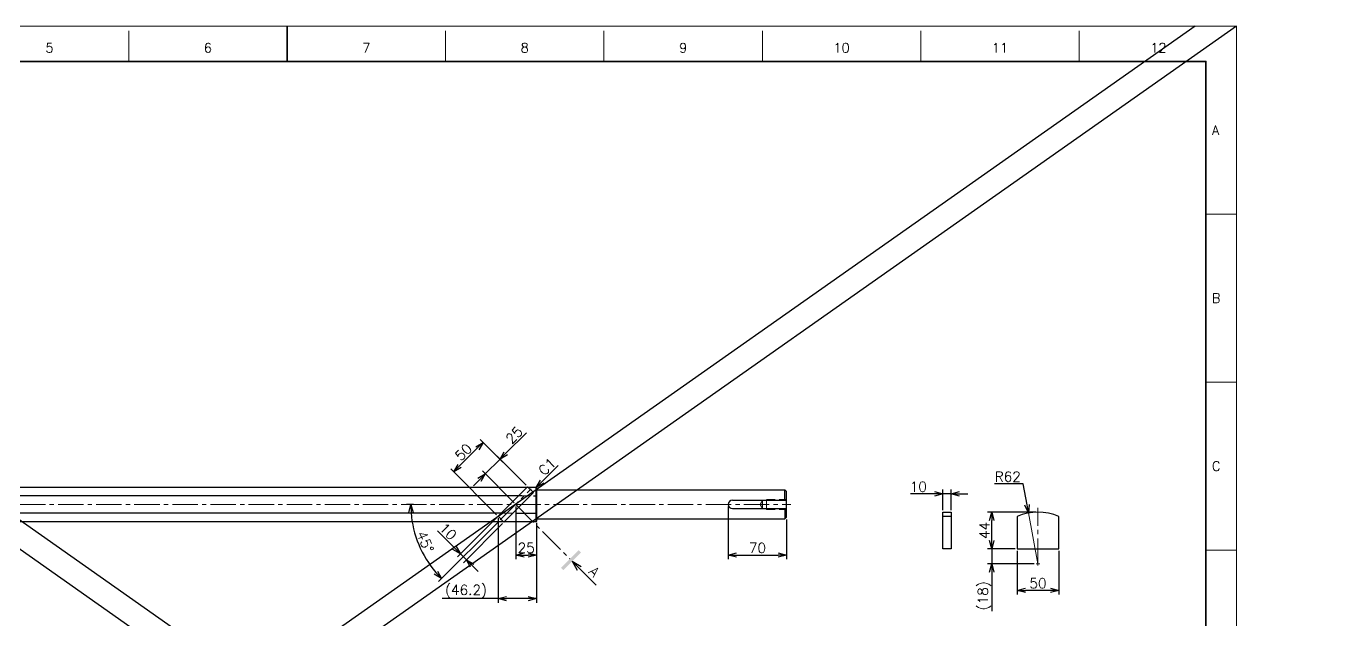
# Model space of a CAD drawing. Header units: millimetres. Extents: x 0 to 4931, y -34 to 1655.
# Drawn here: x 900 to 2465, y 943 to 1655 of the extents above; entities that cross this region are included whole.
import ezdxf
from ezdxf import colors
from ezdxf.entities.mleader import LeaderData, LeaderLine
from ezdxf.enums import TextEntityAlignment as Align
from ezdxf.math import Vec2, Vec3

# ---------------------------------------------------------------- set-up
doc = ezdxf.new("R2010")
doc.units = ezdxf.units.MM
doc.header["$LTSCALE"] = 1.6
doc.header["$PDMODE"] = 99
doc.header["$PDSIZE"] = 1
doc.linetypes.add('CENTER2', pattern=[28.575, 19.05, -3.175, 3.175, -3.175])
doc.linetypes.add('HIDDEN', pattern=[9.525, 6.35, -3.175])
for name, color, linetype, lineweight in [('04_HIDDEN', 2, 'HIDDEN', 13), ('05_CENTER', 4, 'CENTER2', 13), ('08_DIM', 3, 'Continuous', 13), ('90_FRAME', 5, 'Continuous', 35)]:
    doc.layers.add(name, color=color, linetype=linetype, lineweight=lineweight)
doc.layers.add('91_BLANK', color=5, linetype='Continuous', lineweight=0, plot=False)
doc.styles.add('KSS_TXT', font='txt.shx', dxfattribs={"bigfont": 'extfont2.shx'})
doc.styles.get("Standard").update_dxf_attribs({"font": 'txt.shx', "bigfont": 'extfont2.shx'})
doc.dimstyles.new('KSS_DIM', dxfattribs={"dimscale": 4, "dimtxt": 3, "dimasz": 2.5, "dimexe": 1.25, "dimexo": 0.625, "dimtad": 1, "dimdsep": 46, "dimtxsty": 'KSS_TXT', "dimblk": 'OPEN30', "dimcen": 0, "dimazin": 2, "dimtfac": 0.75, "dimtmove": 0, "dimatfit": 3, "dimldrblk": 'OPEN30', "dimfxl": 1.25, "dimtolj": 1, "dimarcsym": 0})
doc.dimstyles.new('KSS_DIM$4', dxfattribs={"dimscale": 4, "dimtxt": 3, "dimasz": 2.5, "dimexe": 1.25, "dimexo": 0.625, "dimtad": 1, "dimtih": 1, "dimtoh": 1, "dimdsep": 46, "dimtxsty": 'KSS_TXT', "dimblk": 'OPEN30', "dimcen": 0, "dimse1": 1, "dimazin": 2, "dimtfac": 0.75, "dimtofl": 0, "dimtmove": 0, "dimatfit": 3, "dimldrblk": 'OPEN30', "dimfxl": 1.25, "dimtolj": 1, "dimarcsym": 0})

# ---------------------------------------------------------------- blocks, each defined once
blk = doc.blocks.new('_Open30')
at = {"color": 0, "linetype": 'ByBlock', "lineweight": -2}
for p, q in [((-1, 0.27), (0, 0)), ((0, 0), (-1, -0.27)), ((0, 0), (-1, 0))]:
    blk.add_line(p, q, dxfattribs=at)
blk = doc.blocks.new('*D142')
at = {"layer": '08_DIM', "color": 0, "lineweight": -2, "transparency": 16777216}
for p, q in [((1499.6, 1104.2), (1444.6, 1159.2)), ((1419.8, 1127.4), (1441, 1148.6)), ((1464.2, 1068.9), (1409.2, 1123.9))]:
    blk.add_line(p, q, dxfattribs=at)
at = {"layer": 'Defpoints', "color": 0, "transparency": 16777216}
for p in [(1448.1, 1155.7), (1501.4, 1102.5), (1466, 1067.1)]:
    blk.add_point(p, dxfattribs=at)
at = {"layer": '08_DIM', "color": 0, "lineweight": -2, "transparency": 16777216, "xscale": 10, "yscale": 10, "zscale": 10}
for p, rotation in [((1448.1, 1155.7), 44.99999999999954), ((1412.8, 1120.3), 224.9999999999996)]:
    blk.add_blockref('_Open30', p, dxfattribs=dict(at, rotation=rotation))
at = {"layer": '08_DIM', "color": 0, "transparency": 16777216, "insert": (1424.4, 1144), "char_height": 12, "attachment_point": 5, "rotation": 45, "style": 'KSS_TXT'}
blk.add_mtext('\\A1;50', dxfattribs=at)
blk = doc.blocks.new('*D143')
at = {"layer": '08_DIM', "color": 0, "lineweight": -2, "transparency": 16777216}
for p, q in [((1475.4, 1142.6), (1500.1, 1167.3)), ((1450.6, 1117.8), (1468.3, 1135.5)), ((1499.6, 1104.2), (1464.8, 1139)), ((1485.4, 1083), (1447.1, 1121.4)), ((1443.6, 1110.8), (1436.5, 1103.7))]:
    blk.add_line(p, q, dxfattribs=at)
at = {"layer": 'Defpoints', "color": 0, "transparency": 16777216}
for p in [(1468.3, 1135.5), (1501.4, 1102.5), (1487.2, 1081.3)]:
    blk.add_point(p, dxfattribs=at)
at = {"layer": '08_DIM', "color": 0, "lineweight": -2, "transparency": 16777216, "xscale": 10, "yscale": 10, "zscale": 10}
for p, rotation in [((1468.3, 1135.5), 224.9999999999996), ((1450.6, 1117.8), 44.99999999999952)]:
    blk.add_blockref('_Open30', p, dxfattribs=dict(at, rotation=rotation))
at = {"layer": '08_DIM', "color": 0, "transparency": 16777216, "insert": (1485.3, 1164.5), "char_height": 12, "attachment_point": 5, "rotation": 45, "style": 'KSS_TXT'}
blk.add_mtext('\\A1;25', dxfattribs=at)
blk = doc.blocks.new('*D144')
at = {"layer": '08_DIM', "color": 0, "lineweight": -2, "transparency": 16777216}
for p, q in [((1487.2, 1078.8), (1487.2, 1015.5)), ((1512.2, 1059), (1512.2, 1015.5)), ((1497.2, 1020.5), (1502.2, 1020.5))]:
    blk.add_line(p, q, dxfattribs=at)
at = {"layer": 'Defpoints', "color": 0, "transparency": 16777216}
for p in [(1487.2, 1081.3), (1512.2, 1061.5), (1512.2, 1020.5)]:
    blk.add_point(p, dxfattribs=at)
at = {"layer": '08_DIM', "color": 0, "lineweight": -2, "transparency": 16777216, "xscale": 10, "yscale": 10, "zscale": 10, "rotation": 180}
blk.add_blockref('_Open30', (1487.2, 1020.5), dxfattribs=at)
at = {"layer": '08_DIM', "color": 0, "lineweight": -2, "transparency": 16777216, "xscale": 10, "yscale": 10, "zscale": 10}
blk.add_blockref('_Open30', (1512.2, 1020.5), dxfattribs=at)
at = {"layer": '08_DIM', "color": 0, "transparency": 16777216, "insert": (1499.7, 1029), "char_height": 12, "attachment_point": 5, "style": 'KSS_TXT'}
blk.add_mtext('\\A1;25', dxfattribs=at)
blk = doc.blocks.new('*D145')
at = {"layer": '08_DIM', "color": 0, "lineweight": -2, "transparency": 16777216}
for p, q in [((1364.4, 1081.3), (1356.1, 1081.3)), ((1466.9, 1060.9), (1394.5, 988.6))]:
    blk.add_line(p, q, dxfattribs=at)
blk.add_arc((1487.2, 1081.3), 126.1, 184.5453, 220.4547, dxfattribs=at)
at = {"layer": 'Defpoints', "color": 0, "transparency": 16777216}
for p in [(1505.8, 1099.8), (1366.9, 1081.3), (1487.2, 1081.3), (1468.6, 1062.7), (1365.4, 1048.6)]:
    blk.add_point(p, dxfattribs=at)
at = {"layer": '08_DIM', "color": 0, "lineweight": -2, "transparency": 16777216, "xscale": 10, "yscale": 10, "zscale": 10}
for p, rotation in [((1361.1, 1081.3), 92.27262778503167), ((1398.1, 992.1), 312.727372214964)]:
    blk.add_blockref('_Open30', p, dxfattribs=dict(at, rotation=rotation))
at = {"layer": '08_DIM', "color": 0, "transparency": 16777216, "insert": (1378.6, 1036.3), "char_height": 12, "attachment_point": 5, "rotation": 292.5, "style": 'KSS_TXT'}
blk.add_mtext('\\A1;45°', dxfattribs=at)
blk = doc.blocks.new('*D152')
at = {"layer": '08_DIM', "color": 0, "lineweight": -2, "transparency": 16777216}
for p, q in [((2096.1, 1106), (2061.6, 1106)), ((2100.8, 1080.8), (2096.1, 1106))]:
    blk.add_line(p, q, dxfattribs=at)
at = {"layer": 'Defpoints', "color": 0, "transparency": 16777216}
for p in [(2102.6, 1071), (2113.9, 1010)]:
    blk.add_point(p, dxfattribs=at)
at = {"layer": '08_DIM', "color": 0, "lineweight": -2, "transparency": 16777216, "xscale": 10, "yscale": 10, "zscale": 10, "rotation": 280.4755965119956}
blk.add_blockref('_Open30', (2102.6, 1071), dxfattribs=at)
at = {"layer": '08_DIM', "color": 0, "transparency": 16777216, "insert": (2077.6, 1114.5), "char_height": 12, "attachment_point": 5, "style": 'KSS_TXT'}
blk.add_mtext('\\A1;R62', dxfattribs=at)
blk = doc.blocks.new('*D153')
at = {"layer": '08_DIM', "color": 0, "lineweight": -2, "transparency": 16777216}
for p, q in [((2088.9, 1025.5), (2088.9, 973)), ((2138.9, 1025.5), (2138.9, 973)), ((2128.9, 978), (2098.9, 978))]:
    blk.add_line(p, q, dxfattribs=at)
at = {"layer": 'Defpoints', "color": 0, "transparency": 16777216}
for p in [(2088.9, 1028), (2138.9, 1028), (2088.9, 978)]:
    blk.add_point(p, dxfattribs=at)
at = {"layer": '08_DIM', "color": 0, "lineweight": -2, "transparency": 16777216, "xscale": 10, "yscale": 10, "zscale": 10, "rotation": 180}
blk.add_blockref('_Open30', (2088.9, 978), dxfattribs=at)
at = {"layer": '08_DIM', "color": 0, "lineweight": -2, "transparency": 16777216, "xscale": 10, "yscale": 10, "zscale": 10}
blk.add_blockref('_Open30', (2138.9, 978), dxfattribs=at)
at = {"layer": '08_DIM', "color": 0, "transparency": 16777216, "insert": (2113.9, 986.5), "char_height": 12, "attachment_point": 5, "style": 'KSS_TXT'}
blk.add_mtext('\\A1;50', dxfattribs=at)
blk = doc.blocks.new('*D154')
at = {"layer": '08_DIM', "color": 0, "lineweight": -2, "transparency": 16777216}
for p, q in [((2111.4, 1072), (2053.3, 1072)), ((2058.3, 1038), (2058.3, 1062)), ((2086.4, 1028), (2053.3, 1028))]:
    blk.add_line(p, q, dxfattribs=at)
at = {"layer": 'Defpoints', "color": 0, "transparency": 16777216}
for p in [(2058.3, 1072), (2113.9, 1072), (2088.9, 1028)]:
    blk.add_point(p, dxfattribs=at)
at = {"layer": '08_DIM', "color": 0, "lineweight": -2, "transparency": 16777216, "xscale": 10, "yscale": 10, "zscale": 10}
for p, rotation in [((2058.3, 1072), 90), ((2058.3, 1028), 270)]:
    blk.add_blockref('_Open30', p, dxfattribs=dict(at, rotation=rotation))
at = {"layer": '08_DIM', "color": 0, "transparency": 16777216, "insert": (2049.8, 1050), "char_height": 12, "attachment_point": 5, "rotation": 90, "style": 'KSS_TXT'}
blk.add_mtext('\\A1;44', dxfattribs=at)
blk = doc.blocks.new('*D155')
at = {"layer": '08_DIM', "color": 0, "lineweight": -2, "transparency": 16777216}
for p, q in [((2058.3, 1038), (2058.3, 1048)), ((2086.4, 1028), (2053.3, 1028)), ((2058.3, 1028), (2058.3, 1010)), ((2109.2, 1010), (2053.3, 1010)), ((2058.3, 1000), (2058.3, 953))]:
    blk.add_line(p, q, dxfattribs=at)
at = {"layer": 'Defpoints', "color": 0, "transparency": 16777216}
for p in [(2088.9, 1028), (2058.3, 1010), (2111.7, 1010)]:
    blk.add_point(p, dxfattribs=at)
at = {"layer": '08_DIM', "color": 0, "lineweight": -2, "transparency": 16777216, "xscale": 10, "yscale": 10, "zscale": 10}
for p, rotation in [((2058.3, 1028), 270), ((2058.3, 1010), 90)]:
    blk.add_blockref('_Open30', p, dxfattribs=dict(at, rotation=rotation))
at = {"layer": '08_DIM', "color": 0, "transparency": 16777216, "insert": (2049.8, 971.5), "char_height": 12, "attachment_point": 5, "rotation": 90, "style": 'KSS_TXT'}
blk.add_mtext('\\A1;(18)', dxfattribs=at)
blk = doc.blocks.new('*D156')
at = {"layer": '08_DIM', "color": 0, "lineweight": -2, "transparency": 16777216}
for p, q in [((1999.8, 1074.5), (1999.8, 1099)), ((2009.8, 1074.5), (2009.8, 1099)), ((1989.8, 1094), (1960.8, 1094)), ((2009.8, 1094), (1999.8, 1094)), ((2019.8, 1094), (2029.8, 1094))]:
    blk.add_line(p, q, dxfattribs=at)
at = {"layer": 'Defpoints', "color": 0, "transparency": 16777216}
for p in [(1999.8, 1094), (1999.8, 1072), (2009.8, 1072)]:
    blk.add_point(p, dxfattribs=at)
at = {"layer": '08_DIM', "color": 0, "lineweight": -2, "transparency": 16777216, "xscale": 10, "yscale": 10, "zscale": 10}
blk.add_blockref('_Open30', (1999.8, 1094), dxfattribs=at)
at = {"layer": '08_DIM', "color": 0, "lineweight": -2, "transparency": 16777216, "xscale": 10, "yscale": 10, "zscale": 10, "rotation": 180}
blk.add_blockref('_Open30', (2009.8, 1094), dxfattribs=at)
at = {"layer": '08_DIM', "color": 0, "transparency": 16777216, "insert": (1970.3, 1102.5), "char_height": 12, "attachment_point": 5, "style": 'KSS_TXT'}
blk.add_mtext('\\A1;10', dxfattribs=at)
blk = doc.blocks.new('*D160')
at = {"layer": '08_DIM', "color": 0, "lineweight": -2, "transparency": 16777216}
for p, q in [((1742.2, 1078.8), (1742.2, 1015.5)), ((1812.2, 1063.3), (1812.2, 1015.5)), ((1752.2, 1020.5), (1802.2, 1020.5))]:
    blk.add_line(p, q, dxfattribs=at)
at = {"layer": 'Defpoints', "color": 0, "transparency": 16777216}
for p in [(1742.2, 1081.3), (1812.2, 1065.8), (1812.2, 1020.5)]:
    blk.add_point(p, dxfattribs=at)
at = {"layer": '08_DIM', "color": 0, "lineweight": -2, "transparency": 16777216, "xscale": 10, "yscale": 10, "zscale": 10, "rotation": 180}
blk.add_blockref('_Open30', (1742.2, 1020.5), dxfattribs=at)
at = {"layer": '08_DIM', "color": 0, "lineweight": -2, "transparency": 16777216, "xscale": 10, "yscale": 10, "zscale": 10}
blk.add_blockref('_Open30', (1812.2, 1020.5), dxfattribs=at)
at = {"layer": '08_DIM', "color": 0, "transparency": 16777216, "insert": (1777.2, 1029), "char_height": 12, "attachment_point": 5, "style": 'KSS_TXT'}
blk.add_mtext('\\A1;70', dxfattribs=at)
blk = doc.blocks.new('seca08')
for q in [(0, 10.64), (-0.8, 3.5), (0.8, 3.5)]:
    blk.add_line((0, 0.5), q)
blk.add_solid([(-3.76, -0.5), (3.76, -0.5), (-3.76, 0.5), (3.76, 0.5)])
blk.add_attdef('A', text='', height=3, rotation=90).set_placement((-2.5, 7.37), align=Align.MIDDLE)
blk = doc.blocks.new('*D165')
at = {"layer": '08_DIM', "color": 0, "lineweight": -2, "transparency": 16777216}
for p, q in [((1466, 1064.6), (1466, 963.1)), ((1512.2, 1059), (1512.2, 963.1)), ((1466, 968.1), (1399, 968.1)), ((1502.2, 968.1), (1476, 968.1))]:
    blk.add_line(p, q, dxfattribs=at)
at = {"layer": 'Defpoints', "color": 0, "transparency": 16777216}
for p in [(1466, 1067.1), (1512.2, 1061.5), (1466, 968.1)]:
    blk.add_point(p, dxfattribs=at)
at = {"layer": '08_DIM', "color": 0, "lineweight": -2, "transparency": 16777216, "xscale": 10, "yscale": 10, "zscale": 10, "rotation": 180}
blk.add_blockref('_Open30', (1466, 968.1), dxfattribs=at)
at = {"layer": '08_DIM', "color": 0, "lineweight": -2, "transparency": 16777216, "xscale": 10, "yscale": 10, "zscale": 10}
blk.add_blockref('_Open30', (1512.2, 968.1), dxfattribs=at)
at = {"layer": '08_DIM', "color": 0, "transparency": 16777216, "insert": (1427.5, 976.6), "char_height": 12, "attachment_point": 5, "style": 'KSS_TXT'}
blk.add_mtext('\\A1;(46.2)', dxfattribs=at)
blk = doc.blocks.new('*D166')
at = {"layer": '08_DIM', "color": 0, "lineweight": -2, "transparency": 16777216}
for p, q in [((1464.2, 1065.3), (1417.2, 1018.4)), ((1413.7, 1029), (1393.2, 1049.5)), ((1471.3, 1058.3), (1424.3, 1011.3)), ((1427.9, 1014.8), (1420.8, 1021.9)), ((1434.9, 1007.8), (1442, 1000.7))]:
    blk.add_line(p, q, dxfattribs=at)
at = {"layer": 'Defpoints', "color": 0, "transparency": 16777216}
for p in [(1466, 1067.1), (1473.1, 1060), (1420.8, 1021.9)]:
    blk.add_point(p, dxfattribs=at)
at = {"layer": '08_DIM', "color": 0, "lineweight": -2, "transparency": 16777216, "xscale": 10, "yscale": 10, "zscale": 10}
for p, rotation in [((1420.8, 1021.9), 315.000000000129), ((1427.9, 1014.8), 135.0000000001289)]:
    blk.add_blockref('_Open30', p, dxfattribs=dict(at, rotation=rotation))
at = {"layer": '08_DIM', "color": 0, "transparency": 16777216, "insert": (1405.9, 1048.8), "char_height": 12, "attachment_point": 5, "rotation": 315, "style": 'KSS_TXT'}
blk.add_mtext('\\A1;10', dxfattribs=at)
blk = doc.blocks.new('*D167')
at = {"layer": '08_DIM', "color": 0, "lineweight": -2, "transparency": 16777216}
blk.add_line((1518.8, 1108.6), (1538.2, 1128), dxfattribs=at)
at = {"layer": 'Defpoints', "color": 0, "transparency": 16777216}
for p in [(1549.8, 1139.7), (1549.8, 1139.7), (1511.7, 1101.5)]:
    blk.add_point(p, dxfattribs=at)
at = {"layer": '08_DIM', "color": 0, "lineweight": -2, "transparency": 16777216, "xscale": 10, "yscale": 10, "zscale": 10, "rotation": 225}
blk.add_blockref('_Open30', (1511.7, 1101.5), dxfattribs=at)
at = {"layer": '08_DIM', "color": 0, "transparency": 16777216, "insert": (1524.8, 1126.6), "char_height": 12, "attachment_point": 5, "rotation": 45, "style": 'KSS_TXT'}
blk.add_mtext('\\A1;C1', dxfattribs=at)
blk = doc.blocks.new('AM_BALLOON1')
at = {"transparency": 16777216}
blk.add_circle((0, 0), 5, dxfattribs=at)
blk.add_attdef('B_NUMBER', text='', height=3, dxfattribs=at).set_placement((0, 0), align=Align.MIDDLE_CENTER)
blk = doc.blocks.new('_OPEN')
at = {"color": 0, "linetype": 'ByBlock'}
for p, q in [((-1, 0.17), (0, 0)), ((0, 0), (-1, -0.17)), ((0, 0), (-1, 0))]:
    blk.add_line(p, q, dxfattribs=at)

msp = doc.modelspace()

# ---------------------------------------------------------------- linework, layer by layer
for p, q in [((0, 1655.492), (2352.09, 0)), ((2352.09, 1655.492), (0, 0)), ((2302.363, 1655.492), (0, 35)), ((49.727, 1655.492), (2352.09, 35))]:
    msp.add_line(p, q)
at = {"color": 0}
for p, q in [((1511.21, 1102.036), (1511.21, 1060.467)), ((1512.21, 1098.752), (1810.21, 1098.752)), ((1812.21, 1096.752), (1810.21, 1098.752)), ((1810.21, 1086.252), (1810.21, 1098.752)), ((1812.21, 1065.752), (1812.21, 1096.752)), ((1747.21, 1086.252), (1812.21, 1086.252)), ((1747.21, 1076.252), (1812.21, 1076.252)), ((1810.21, 1076.252), (1810.21, 1063.752)), ((1812.21, 1065.752), (1810.21, 1063.752)), ((2009.834, 1066.727), (1999.834, 1066.727)), ((1512.21, 1063.752), (1810.21, 1063.752))]:
    msp.add_line(p, q, dxfattribs=at)
at = {"color": 3}
for p, q in [((1494.318, 1091.644), (264.21, 1091.644)), ((1508.461, 1091.644), (1512.21, 1091.644)), ((1473.534, 1070.859), (264.21, 1070.859)), ((1487.676, 1070.859), (1512.21, 1070.859))]:
    msp.add_line(p, q, dxfattribs=at)
at = {"color": 0}
for points in [[(264.21, 1102.036), (1511.21, 1102.036), (1512.21, 1101.036), (1512.21, 1061.467), (1511.21, 1060.467), (264.21, 1060.467), (262.21, 1062.467), (262.21, 1100.036)], [(1473.068, 1060.038), (1508.424, 1095.394), (1501.353, 1102.465), (1465.997, 1067.11)], [(2009.834, 1027.991), (1999.834, 1027.991), (1999.834, 1071.991), (2009.834, 1071.991)]]:
    msp.add_lwpolyline(points, close=True, dxfattribs=at)
msp.add_lwpolyline([(2088.858, 1066.727), (2088.858, 1027.991), (2138.858, 1027.991), (2138.858, 1066.727)], dxfattribs=at)
for centre, radius, start, end in [((1747.21, 1081.252), 5, 90, 270), ((2113.858, 1009.991), 62, 66.220005, 113.779995)]:
    msp.add_arc(centre, radius, start, end, dxfattribs=at)
at = {"layer": '04_HIDDEN', "color": 3}
for p, q in [((1493.532, 1091.644), (1507.674, 1091.644)), ((1472.747, 1070.859), (1486.889, 1070.859))]:
    msp.add_line(p, q, dxfattribs=at)
at = {"layer": '04_HIDDEN'}
for p, q in [((1783.21, 1086.002), (1780.468, 1081.252)), ((1780.468, 1081.252), (1783.21, 1076.502)), ((1783.21, 1076.502), (1783.21, 1086.002)), ((1783.21, 1086.002), (1812.21, 1086.002)), ((1788.21, 1087.252), (1812.21, 1087.252)), ((1788.21, 1075.252), (1788.21, 1087.252)), ((1783.21, 1076.502), (1812.21, 1076.502)), ((1788.21, 1075.252), (1812.21, 1075.252))]:
    msp.add_line(p, q, dxfattribs=at)
at = {"layer": '05_CENTER'}
for p, q in [((1468.649, 1062.69), (1505.772, 1099.813)), ((252.21, 1081.252), (1817.077, 1081.252)), ((1487.21, 1081.252), (1551.973, 1015.791)), ((2113.858, 1009.991), (2113.858, 1076.991)), ((2116.048, 1009.991), (2111.668, 1009.991)), ((2113.858, 1007.801), (2113.858, 1012.181))]:
    msp.add_line(p, q, dxfattribs=at)
at = {"layer": '08_DIM'}
msp.add_line((2102.585, 1070.957), (2113.858, 1009.991), dxfattribs=at)
at = {"layer": '90_FRAME', "color": 4, "lineweight": 13}
for p, q in [((1022.71, 1613), (1022.71, 1649.812)), ((1402.891, 1613), (1402.891, 1649.812)), ((1592.982, 1613), (1592.982, 1649.812)), ((1783.073, 1613), (1783.073, 1649.812)), ((1973.164, 1613), (1973.164, 1649.812)), ((2163.255, 1613), (2163.255, 1649.812)), ((2352.09, 1429.72), (2315.279, 1429.72)), ((2352.09, 1228.088), (2315.279, 1228.088)), ((2352.09, 1026.456), (2315.279, 1026.456))]:
    msp.add_line(p, q, dxfattribs=at)
at = {"layer": '90_FRAME'}
msp.add_line((1212.8, 1655.492), (1212.8, 1613), dxfattribs=at)
msp.add_lwpolyline([(110.322, 36.647), (2315.279, 36.647), (2315.279, 1613), (110.322, 1613)], close=True, dxfattribs=at)
at = {"layer": '91_BLANK'}
msp.add_lwpolyline([(0, 0), (2352.09, 0), (2352.09, 1655.492), (0, 1655.492)], close=True, dxfattribs=at)

# ---------------------------------------------------------------- block references
at = {"xscale": 4, "yscale": 4, "zscale": 4, "rotation": 225}
msp.add_blockref('seca08', (1553.388, 1014.377), dxfattribs=at).add_auto_attribs({'A': 'A'})

# ---------------------------------------------------------------- texts
at = {"layer": '90_FRAME', "color": 0, "lineweight": 13, "style": 'KSS_TXT'}
for s, p in [('5', (927.664, 1620.332)), ('6', (1117.755, 1620.332)), ('7', (1307.846, 1620.332)), ('8', (1497.937, 1620.332)), ('9', (1688.028, 1620.332)), ('10', (1878.119, 1620.332)), ('11', (2068.209, 1620.332)), ('12', (2258.3, 1620.332))]:
    msp.add_text(s, height=11.36, dxfattribs=at).set_placement(p, align=Align.BOTTOM_CENTER)
for s, p in [('A', (2322.597, 1530.536)), ('B', (2322.597, 1328.904)), ('C', (2322.597, 1127.272))]:
    msp.add_text(s, height=11.36, dxfattribs=at).set_placement(p, align=Align.MIDDLE_LEFT)

# ---------------------------------------------------------------- dimensions: what is measured, and where the dimension line sits
at = {"layer": '08_DIM'}
for base, p1, p2, angle, picture, middle in [((1468.312, 1135.505), (1487.21, 1081.252), (1501.353, 1102.465), 45, '*D143', (1485.283, 1164.497)), ((1448.117, 1155.7), (1465.997, 1067.11), (1501.353, 1102.465), 45, '*D142', (1424.429, 1144.033)), ((1420.784, 1021.896), (1473.068, 1060.038), (1465.997, 1067.11), 135, '*D166', (1405.934, 1048.766))]:
    dim = msp.add_linear_dim(base=base, p1=p1, p2=p2, angle=angle, dimstyle='KSS_DIM', override={"dimarcsym": 1}, dxfattribs=at)
    dim.commit()
    dim.dimension.update_dxf_attribs({"geometry": picture, "text_midpoint": middle})
dim = msp.add_aligned_dim(p1=(1511.71, 1101.536), p2=(1549.832, 1139.658), distance=0, text='C1', dimstyle='KSS_DIM', override={"dimse1": 1, "dimse2": 1, "dimsd2": 1}, dxfattribs=at)
dim.commit()
dim.dimension.update_dxf_attribs({"geometry": '*D167', "text_midpoint": (1524.761, 1126.608)})
dim = msp.add_radius_dim(center=(2113.858, 1009.991), mpoint=(2102.585, 1070.957), dimstyle='KSS_DIM$4', override={"dimpost": 'R<>', "dimtix": 1, "dimatfit": 0}, dxfattribs=at)
dim.commit()
dim.dimension.update_dxf_attribs({"geometry": '*D152', "text_midpoint": (2077.6, 1106.034), "dimtype": 164})
dim = msp.add_angular_dim_2l(base=(1365.418, 1048.617), line1=((1505.772, 1099.813), (1468.649, 1062.69)), line2=((1487.21, 1081.252), (1366.859, 1081.252)), dimstyle='KSS_DIM', override={"dimarcsym": 1}, dxfattribs=at)
dim.commit()
dim.dimension.update_dxf_attribs({"geometry": '*D145', "text_midpoint": (1378.572, 1036.252)})
for base, p1, p2, angle, picture, middle in [((1999.834, 1094.036), (2009.834, 1071.991), (1999.834, 1071.991), 180, '*D156', (1970.334, 1102.536)), ((2058.324, 1071.991), (2088.858, 1027.991), (2113.858, 1071.991), 90, '*D154', (2049.824, 1049.991))]:
    dim = msp.add_linear_dim(base=base, p1=p1, p2=p2, angle=angle, dimstyle='KSS_DIM', dxfattribs=at)
    dim.commit()
    dim.dimension.update_dxf_attribs({"geometry": picture, "text_midpoint": middle})
dim = msp.add_linear_dim(base=(1512.21, 1020.549), p1=(1487.21, 1081.252), p2=(1512.21, 1061.467), dimstyle='KSS_DIM', override={"dimarcsym": 1}, dxfattribs=at)
dim.commit()
dim.dimension.update_dxf_attribs({"geometry": '*D144', "text_midpoint": (1499.71, 1029.049)})
for base, p1, p2, picture, middle in [((1812.21, 1020.549), (1742.21, 1081.252), (1812.21, 1065.752), '*D160', (1777.21, 1029.049)), ((2088.858, 978.022), (2138.858, 1027.991), (2088.858, 1027.991), '*D153', (2113.858, 986.522))]:
    dim = msp.add_linear_dim(base=base, p1=p1, p2=p2, dimstyle='KSS_DIM', dxfattribs=at)
    dim.commit()
    dim.dimension.update_dxf_attribs({"geometry": picture, "text_midpoint": middle})
dim = msp.add_linear_dim(base=(1465.997, 968.122), p1=(1512.21, 1061.467), p2=(1465.997, 1067.11), text='(<>)', dimstyle='KSS_DIM', override={"dimdec": 1, "dimarcsym": 1}, dxfattribs=at)
dim.commit()
dim.dimension.update_dxf_attribs({"geometry": '*D165', "text_midpoint": (1427.497, 976.622)})
dim = msp.add_linear_dim(base=(2058.324, 1009.991), p1=(2088.858, 1027.991), p2=(2111.668, 1009.991), angle=90, text='(<>)', dimstyle='KSS_DIM', dxfattribs=at)
dim.commit()
dim.dimension.update_dxf_attribs({"geometry": '*D155', "text_midpoint": (2049.824, 971.491)})

# ---------------------------------------------------------------- leaders
ml = msp.add_multileader_block('Standard', dxfattribs=at)
ml.set_content('AM_BALLOON1', color=256, scale=5)
ml.set_attribute('B_NUMBER', '20', width=0)
ml.set_leader_properties(color=256, linetype='ByLayer', lineweight=-1)
ml.set_arrow_properties(name='OPEN')
ml.build(insert=Vec2(0, 0))
ml.multileader.update_dxf_attribs({"leader_type": 0, "has_dogleg": 0, "text_right_attachment_type": 6, "dogleg_length": 0, "arrow_head_size": 10, "scale": 2.5, "block_connection_type": 1})
ctx = ml.context
ctx.base_point, ctx.scale, ctx.char_height, ctx.arrow_head_size, ctx.landing_gap_size, ctx.plane_origin = Vec3(2971.912, 1230.096), 2.5, 20, 10, 10, Vec3(2971.912, 1230.096)
ctx.right_attachment, ctx.attachment_type = 6, 1
notes = []
notes.append((ctx, [(0, (0, 0, 0), (0, 0), (1, 0), 1, [])]))
ctx.block.insert = Vec3(2971.912, 1230.096)
for ctx, leaders in notes:
    for number, flags, end, landing, length, lines in leaders:
        leader = LeaderData()
        leader.index, (leader.has_last_leader_line, leader.has_dogleg_vector, leader.attachment_direction) = number, flags
        leader.last_leader_point, leader.dogleg_vector, leader.dogleg_length = Vec3(end), Vec3(landing), length
        for number, points, colour, breaks in lines:
            line = LeaderLine()
            line.index, line.vertices, line.color, line.breaks = number, Vec3.list(points), colors.encode_raw_color(colour), breaks
            leader.lines.append(line)
        ctx.leaders.append(leader)

doc.saveas('drawing.dxf')
